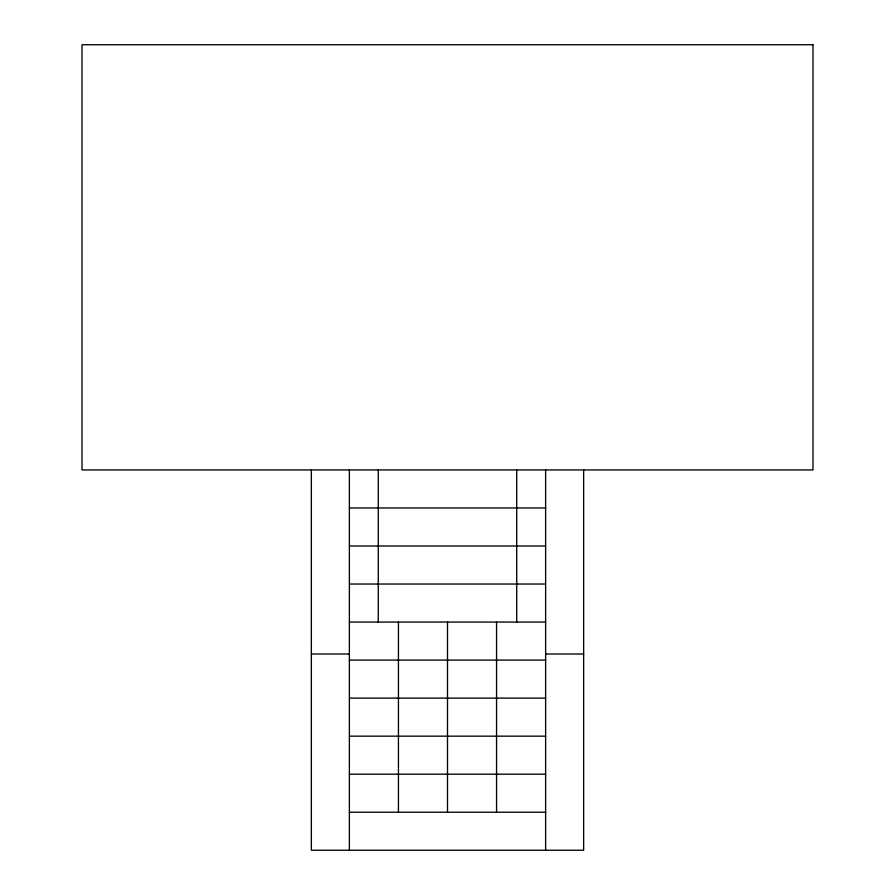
<?xml version="1.0" encoding="UTF-8"?>
<svg xmlns="http://www.w3.org/2000/svg" width="895" height="895" viewBox="0 0 895 895"><rect width="100%" height="100%" fill="white"/><g stroke="black" fill="none" stroke-linecap="round" stroke-linejoin="round"><path stroke-width="1.34" d="M349.374 507.968L545.626 507.968M349.374 546.006L545.626 546.006M349.374 584.032L545.626 584.032M349.374 622.059L545.626 622.059M311.348 654.01L349.374 654.01M545.626 654.01L583.652 654.01M349.374 660.096L545.626 660.096M349.374 698.122L545.626 698.122M349.374 736.16L545.626 736.16M349.374 774.186L545.626 774.186M349.374 812.224L545.626 812.224M583.652 469.942L583.652 850.25L311.348 850.25L311.348 469.942M545.626 469.942L545.626 850.25M516.717 469.942L516.717 622.059M496.557 622.059L496.557 812.224M447.5 622.059L447.5 812.224M398.443 622.059L398.443 812.224M378.283 469.942L378.283 622.059M349.374 469.942L349.374 850.25M812.984 44.75L82.016 44.75L82.016 469.942L812.984 469.942L812.984 44.75"/></g></svg>
